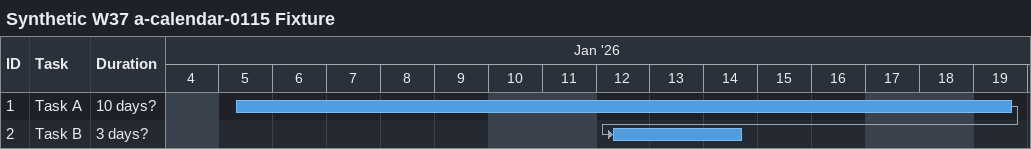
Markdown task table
Synthetic W37 a-calendar-0115 Fixture

| ID | Task | Duration | Start | Finish | Predecessors |
|---|---|---|---|---|---|
| 1 | Task A | 10d? | 2026-01-05 | 2026-01-19 |  |
| 2 | Task B | 3d? | 2026-01-12 | 2026-01-14 | 1 |
